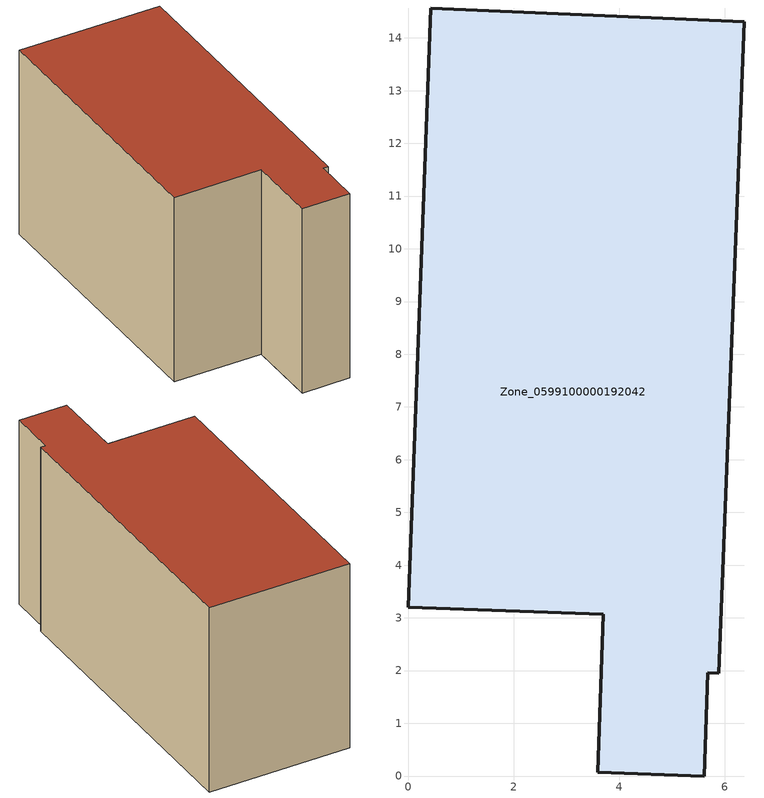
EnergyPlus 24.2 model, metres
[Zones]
Zone_0599100000192042
 floor ground (C_G): 0.42,14.57 6.37,14.31 5.89,1.95 5.68,1.96 5.61,0 3.59,0.07 3.7,3.07 0,3.2 z1.52
 wall outside (C_F): 6.37,14.31 0.42,14.57 0,3.2 3.7,3.07 3.59,0.07 5.61,0 5.68,1.96 5.89,1.95 6.37,14.31 z1.52:9.63
 roof outside (C_R): 5.89,1.95 6.37,14.31 0.42,14.57 0,3.2 3.7,3.07 3.59,0.07 5.61,0 5.68,1.96 z9.63
[BUILDING]
Pand.0599100000192042: North Axis=0; Terrain=City; Loads Convergence Tolerance Value=0.04; Temperature Convergence Tolerance Value=0.4; Solar Distribution=FullExterior; Maximum Number of Warmup Days=25; Minimum Number of Warmup Days=1
[Site:Location]
Rotterdam.The.Hague.AP_ZH_NLD Design_Conditions: Latitude=51.96; Longitude=4.45; Time Zone=1; Elevation=-4.5
[SITE:GROUNDTEMPERATURE:BUILDINGSURFACE]
18, 18, 18, 18, 18, 18, 18, 18, 18, 18, 18, 18
[MATERIAL] Thermal Absorptance=0.9; Solar Absorptance=0.7; Visible Absorptance=0.7
Name | Roughness | Thickness | Conductivity | Density | Specific Heat
G.TI.1946-1964 | MediumSmooth | 0.15 | 1 | 540 | 1210
F.TI.1946-1964 | Rough | 0.3 | 0.857143 | 1920 | 840
R.TI.1946-1964 | MediumRough | 0.2 | 0.277778 | 1500 | 1000
[CONSTRUCTION]
C_G: G.TI.1946-1964
C_F: F.TI.1946-1964
C_R: R.TI.1946-1964
[ZONE]
Zone_0599100000192042: Type=1; Multiplier=1; Ceiling Height=Autocalculate; Volume=Autocalculate; Floor Area=autocalculate; Part of Total Floor Area=Yes
[ZONEINFILTRATION:DESIGNFLOWRATE]
Infil_Zone_0599100000192042: Zone or ZoneList or Space or SpaceList=Zone_0599100000192042; Schedule=AlwaysOn; Design Flow Rate Calculation Method=Flow/Area; Flow Rate per Floor Area=0.003; Constant Term Coefficient=1; Temperature Term Coefficient=0; Velocity Term Coefficient=0; Velocity Squared Term Coefficient=0
[HVACTEMPLATE:ZONE:IDEALLOADSAIRSYSTEM]
Zone_0599100000192042: Maximum Heating Supply Air Temperature=50; Minimum Cooling Supply Air Temperature=13; Maximum Heating Supply Air Humidity Ratio=0.0156; Minimum Cooling Supply Air Humidity Ratio=0.0077; Heating Limit=NoLimit; Cooling Limit=NoLimit; Dehumidification Control Type=ConstantSensibleHeatRatio; Cooling Sensible Heat Ratio=0.7; Dehumidification Setpoint=60; Humidification Control Type=None; Humidification Setpoint=30; Outdoor Air Method=None; Outdoor Air Flow Rate per Person=0.00944; Outdoor Air Flow Rate per Zone Floor Area=0; Outdoor Air Flow Rate per Zone=0; Demand Controlled Ventilation Type=None; Outdoor Air Economizer Type=NoEconomizer; Heat Recovery Type=None; Sensible Heat Recovery Effectiveness=0.7; Latent Heat Recovery Effectiveness=0.65
[ZONECONTROL:THERMOSTAT]
ThermostatControl_Zone_0599100000192042: Zone or ZoneList=Zone_0599100000192042; Control Type Schedule=DualSetpointControlType; Control 1=Thermostat_Zone_0599100000192042; Temperature Difference Between Cutout And Setpoint=0
[THERMOSTATSETPOINT:DUALSETPOINT]
Thermostat_Zone_0599100000192042: Heating Setpoint Temperature Schedule=HeatingSetpoint_Zone_0599100000192042; Cooling Setpoint Temperature Schedule=CoolingSetpoint_Zone_0599100000192042
[SCHEDULE:COMPACT]
HeatingSetpoint_Zone_0599100000192042: Through: 12/31, For: AllDays, Until: 24:00, 21
CoolingSetpoint_Zone_0599100000192042: Through: 12/31, For: AllDays, Until: 24:00, 24
DualSetpointControlType: Through: 12/31, For: AllDays, Until: 24:00, 4
AlwaysOn: Through: 12/31, For: AllDays, Until: 24:00, 1
